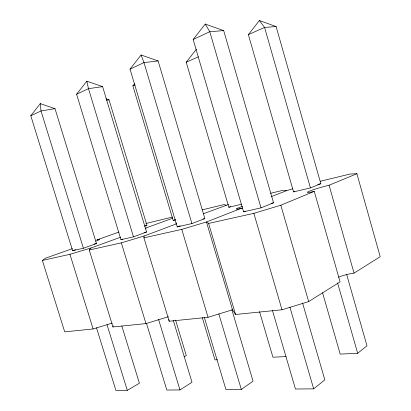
<?xml version="1.0" encoding="UTF-8"?>
<svg xmlns="http://www.w3.org/2000/svg" width="411" height="411" viewBox="0 0 411 411"><rect width="100%" height="100%" fill="white"/><g stroke="black" fill="none" stroke-linecap="round" stroke-linejoin="round"><path stroke-width="0.62" d="M338.582 277.158A14.914 2.949 -14.4 0 1 354.035 273.12L380.206 256.7L356.892 173.735L329.083 185.238A15.037 1.105 -15.8 0 0 309.416 191.177A15.037 1.105 -15.8 0 0 314.256 191.377L340.087 281.874L308.671 301.582L281.997 309.771L235.57 314.492L232.498 309.796L208.048 317.287L169.178 321.238L143.927 237.825L144.107 236.006L176.72 223.769M168.531 316.701L145.967 323.596L112.948 326.951L113.225 325.856M30.794 115.753L40.263 103.623L55.007 108.663L96.467 243.533L83.412 248.249L72.613 250.705L30.794 115.753L41.018 110.955L55.007 108.663M76.605 94.237L86.808 81.178L102.611 86.639L146.563 232.01L133.483 236.859L120.968 239.705L76.605 94.237L88.473 88.668L102.611 86.639M130.035 69.146L141.096 54.992L158.122 60.951L204.858 218.595L191.922 223.563L177.254 226.903L130.035 69.146L143.978 62.6L158.122 60.951M175.06 220.034L173.195 220.481L132.876 85.873L134.448 83.859M193.16 39.502L205.238 24.059L223.687 30.614L273.546 202.787L261.021 207.848L243.584 211.814L193.16 39.502L209.78 31.698L223.687 30.614M241.442 204.277L228.85 207.267L186.214 62.205L196.376 49.212M248.367 34.622L259.377 20.55L276.105 26.53L320.837 183.696L310.428 187.899L293.567 191.901L248.367 34.622L264.581 27.429L276.105 26.53M112.948 326.951L89.233 250.011L91.067 247.956L120.793 237.126M272.426 310.372L295.442 389.012L313.675 388.863L324.824 379.856L302.599 303.118M322.532 292.673L340.19 354.107L357.683 353.301L366.972 345.795L346.699 274.574M112.26 323.123L93.102 328.964L64.712 331.852L42.364 260.451L45.4 258.242L72.408 248.624M204.349 317.42L225.942 389.566L241.329 389.443L253.053 381.151L231.881 309.735M146.486 323.365L166.82 390.039L179.977 389.936L191.994 382.251L173.324 320.503M96.482 327.737L115.917 390.45L127.292 390.358L139.401 383.201L121.82 326M184.066 356.805L186.27 355.505L175.579 320.107M132.876 85.873L135.147 84.866M186.214 62.205L198.297 56.841M143.927 237.825L181.775 229.395L206.461 221.961L208.588 223.425L253.864 213.335L280.826 205.212L314.256 191.377M243.584 211.814L245.31 211.126M293.567 191.901L294.744 191.434M241.401 208.31L206.461 221.961L232.498 309.796M271.188 196.674L286.529 190.678L292.611 188.849M177.254 226.903L180.208 225.778M228.85 207.267L230.581 206.605M203.46 213.73L228.542 204.498M120.968 239.705L122.755 239.048M173.195 220.481L175.554 219.613M145.263 228.213L172.553 218.272M144.569 226.178L146.943 225.32L109.028 99.837L106.069 98.815M72.613 250.705L75.573 249.641M118.923 232.066L96.924 239.896A10.999 0.606 -17 0 1 95.789 241.134M42.364 260.451L69.942 254.306L91.067 247.956M89.233 250.011L121.337 242.86L144.107 236.006M145.936 223.492L172.476 217.065M202.253 209.846L223.974 204.586L226.137 205.217M270.659 193.278L282.383 190.437L286.529 190.678M320.261 181.261L350.121 174.028L356.892 173.735M145.134 225.752L146.943 225.32M317.739 184.436L320.837 183.696M94.062 244.088L96.467 243.533M144.066 232.585L146.563 232.01M203.034 219.017L204.858 218.595M271.075 203.358L273.546 202.787M106.619 100.227L109.028 99.837M217.414 359.774L214.948 359.887L202.284 317.605M286.02 356.604L272.919 357.21L259.536 311.687M259.377 20.55L264.581 27.429L310.428 187.899M205.238 24.059L209.78 31.698L261.021 207.848M141.096 54.992L143.978 62.6L191.922 223.563M69.942 254.306L93.102 328.964M83.412 248.249L41.018 110.955L40.263 103.623M107.004 324.649L127.292 390.358M121.337 242.86L145.967 323.596M133.483 236.859L88.473 88.668L86.808 81.178M158.574 319.47L179.977 389.936M181.775 229.395L208.048 317.287M218.832 313.912L241.329 389.443M208.588 223.425L235.57 314.492M253.864 213.335L281.997 309.771M289.899 307.12L313.675 388.863M280.826 205.212L308.671 301.582M337.59 282.968L357.683 353.301M329.083 185.238L354.035 273.12M168.936 319.537L169.178 321.238M242.541 208.038A13.614 0.945 -16.2 0 1 242.449 206.389M145.725 228.547A11.693 0.699 -16.9 0 1 145.694 228.932M176.324 223.281A12.536 0.812 -16.6 0 1 176.083 222.916"/></g></svg>
